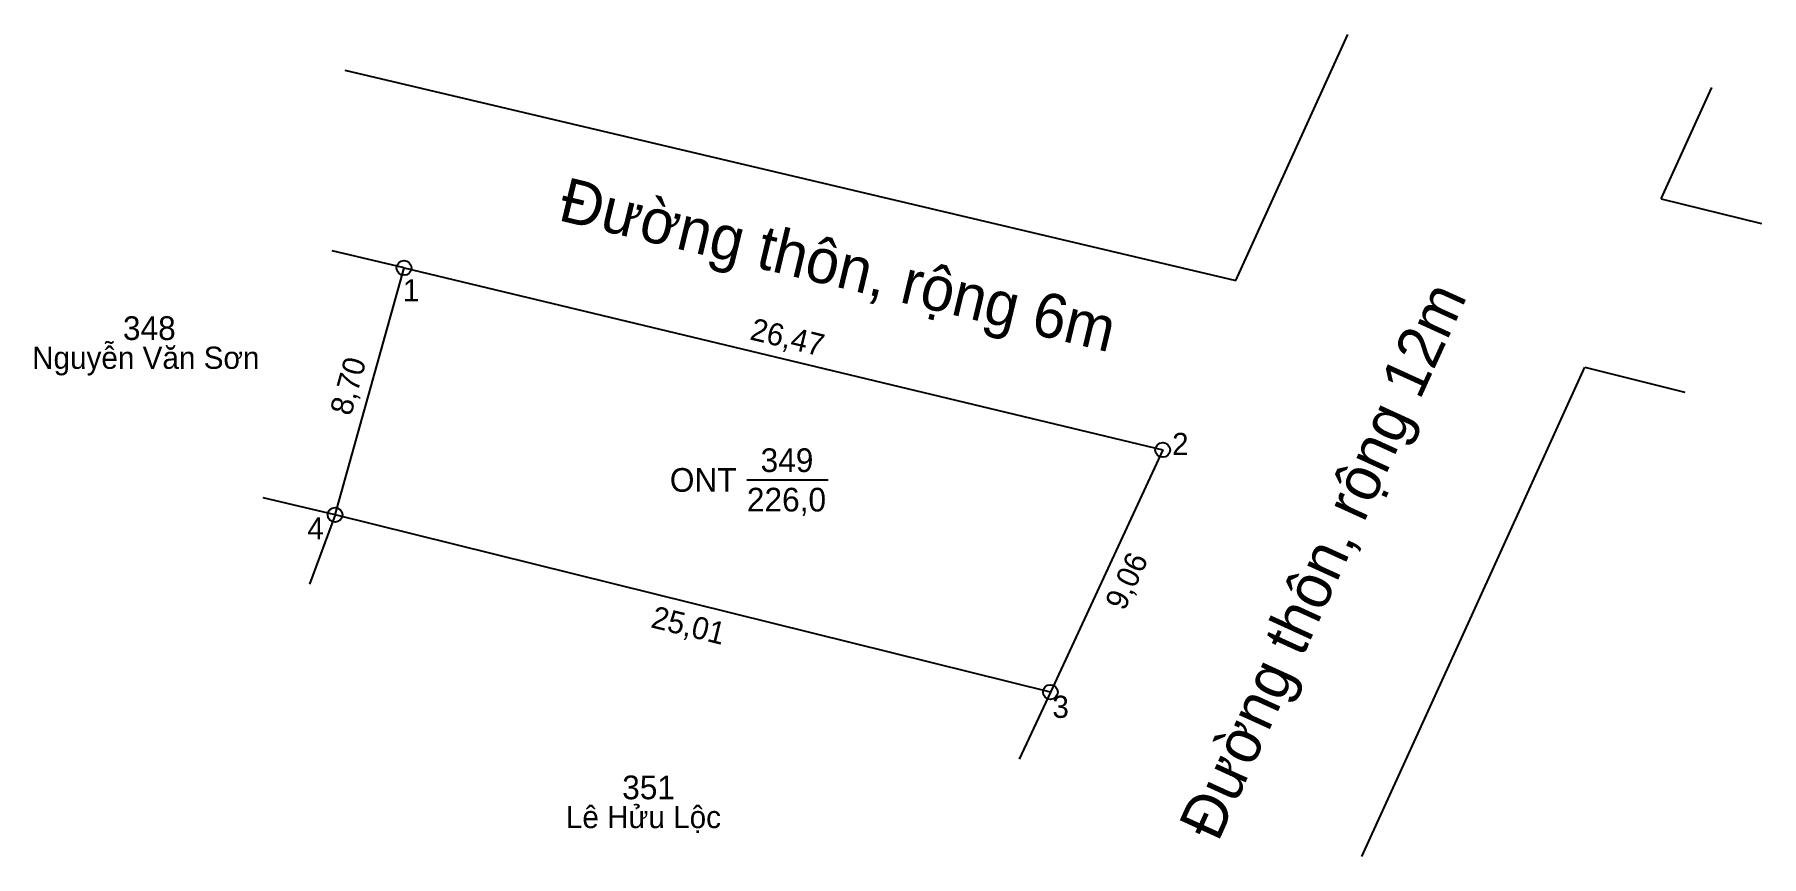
# Model space of a CAD drawing. Extents: x 540626.3 to 540684.9, y 1835272.6 to 1835300.5.
import ezdxf

# ---------------------------------------------------------------- set-up
doc = ezdxf.new("R2010")
doc.units = 0
for name, color, linetype in [('CanhThua', 7, 'Continuous'), ('ChieuDaiCanhThua', 7, 'Continuous'), ('Level 1', 7, 'Continuous'), ('Level 10', 7, 'Continuous'), ('Level 23', 7, 'Continuous'), ('MocDinhThua', 7, 'Continuous'), ('NhanDiaChinhThua', 7, 'Continuous'), ('NhanTuCan', 7, 'Continuous'), ('RauThua', 7, 'Continuous'), ('SoHieuDinhThua', 7, 'Continuous'), ('TenChuLanCan', 7, 'Continuous')]:
    doc.layers.add(name, color=color, linetype=linetype)

msp = doc.modelspace()

# ---------------------------------------------------------------- linework, layer by layer
at = {"layer": 'CanhThua'}
for p, q in [((540636.537, 1835284.195), (540638.876, 1835292.571)), ((540638.876, 1835292.571), (540664.62, 1835286.398)), ((540664.62, 1835286.398), (540660.811, 1835278.183)), ((540660.811, 1835278.183), (540636.537, 1835284.195))]:
    msp.add_line(p, q, dxfattribs=at)
at = {"layer": 'Level 10'}
for p, q in [((540667.1, 1835292.14), (540670.9, 1835300.49)), ((540678.94, 1835289.2), (540682.342, 1835288.352))]:
    msp.add_line(p, q, dxfattribs=at)
msp.add_lwpolyline([(540681.538, 1835294.918), (540684.938, 1835294.075)], dxfattribs=at)
at = {"layer": 'Level 23'}
for p, q in [((540636.864, 1835299.278), (540667.1, 1835292.14)), ((540681.538, 1835294.918), (540683.259, 1835298.699)), ((540675.106, 1835280.781), (540678.94, 1835289.2)), ((540671.383, 1835272.605), (540675.106, 1835280.781))]:
    msp.add_line(p, q, dxfattribs=at)
at = {"layer": 'MocDinhThua'}
for centre in [(540638.876, 1835292.571), (540664.62, 1835286.398), (540636.537, 1835284.195), (540660.811, 1835278.183)]:
    msp.add_circle(centre, 0.25, dxfattribs=at)
at = {"layer": 'NhanDiaChinhThua'}
msp.add_line((540650.51, 1835285.38), (540653.264, 1835285.38), dxfattribs=at)
at = {"layer": 'RauThua'}
for p, q in [((540638.876, 1835292.571), (540636.436, 1835293.156)), ((540636.537, 1835284.195), (540634.096, 1835284.777)), ((540636.537, 1835284.195), (540635.674, 1835281.838)), ((540660.811, 1835278.183), (540659.755, 1835275.906))]:
    msp.add_line(p, q, dxfattribs=at)

# ---------------------------------------------------------------- texts
at = {"layer": 'ChieuDaiCanhThua'}
for s, rotation, p in [('26,47', 346.51597, (540650.58, 1835290.152)), ('8,70', 74.3976, (540637.076, 1835287.523)), ('9,06', 65.12454, (540663.32, 1835280.909)), ('25,01', 346.08934, (540647.219, 1835280.386))]:
    msp.add_text(s, height=0.7529, rotation=rotation, dxfattribs=at).set_placement(p)
at = {"layer": 'Level 1'}
for s, rotation, p in [('Đường thôn, rộng 6m', 346.51556, (540644.065, 1835294.201)), ('Đường thôn, rộng 12m', 65.46134, (540666.496, 1835273.062))]:
    msp.add_text(s, height=1.5, rotation=rotation, dxfattribs=at).set_placement(p)
at = {"layer": 'NhanDiaChinhThua'}
for s, p in [('349', (540650.976, 1835285.648)), ('ONT', (540647.896, 1835284.978)), ('226,0', (540650.511, 1835284.309))]:
    msp.add_text(s, height=0.8031, dxfattribs=at).set_placement(p)
at = {"layer": 'NhanTuCan'}
for s, p in [('348', (540629.338, 1835290.127)), ('351', (540646.28, 1835274.546))]:
    msp.add_text(s, height=0.8031, dxfattribs=at).set_placement(p)
at = {"layer": 'SoHieuDinhThua'}
for s, p in [('1', (540638.838, 1835291.434)), ('2', (540664.939, 1835286.222)), ('4', (540635.597, 1835283.36)), ('3', (540660.877, 1835277.307))]:
    msp.add_text(s, height=0.753, dxfattribs=at).set_placement(p)
at = {"layer": 'TenChuLanCan'}
for s, p in [('Nguyễn Văn Sơn', (540626.257, 1835289.148)), ('Lê Hửu Lộc', (540644.368, 1835273.567))]:
    msp.add_text(s, height=0.7529, dxfattribs=at).set_placement(p)

doc.saveas('drawing.dxf')
